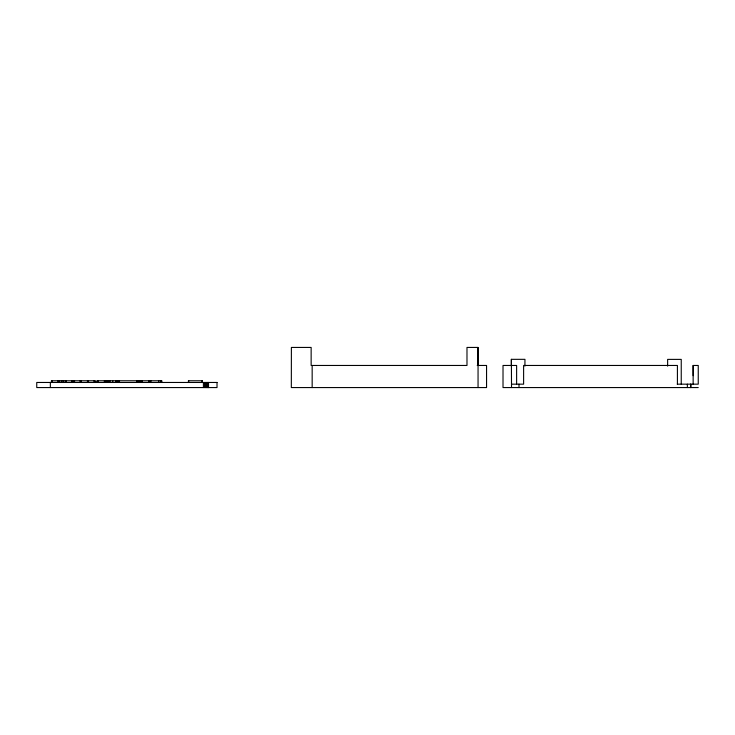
<?xml version="1.0" encoding="UTF-8"?>
<svg xmlns="http://www.w3.org/2000/svg" width="735" height="735" viewBox="0 0 735 735"><rect width="100%" height="100%" fill="white"/><g stroke="black" fill="none" stroke-linecap="round" stroke-linejoin="round"><path stroke-width="1.1" d="M687.363 387.565L687.363 384.166M677.238 384.166L698.25 384.166L698.25 365.46L693.142 365.46L693.142 384.166M511.349 366.103L511.349 359.332L524.955 359.332L524.919 366.113M477.208 365.46L486.561 365.46L486.561 387.565L291.326 387.565L291.391 347.435L311.144 347.435L311.144 365.46L466.982 365.46L466.982 347.435L478.016 347.435L478.035 365.46M511.523 384.166L523.614 384.166L523.614 365.46L677.413 365.46L677.413 384.166M698.25 387.565L503.016 387.565L503.016 365.46L516.622 365.46L516.622 384.166M693.151 365.46L693.151 375.659M681.244 384.166L681.244 359.387L667.637 359.387L667.637 366.149M519.002 384.166L519.002 387.565M511.385 359.332L511.523 387.565M478.053 365.46L478.053 387.565M477.925 347.435L477.925 365.46M312.164 365.46L312.164 387.565M208.519 382.466L208.519 387.565M208.345 382.466L208.345 387.565M208.124 382.466L208.124 387.565M207.83 382.466L207.83 387.565M207.463 382.466L207.463 387.565M207.022 382.466L207.022 387.565M206.517 382.466L206.517 387.565M205.965 382.466L205.965 387.565M205.368 382.466L205.368 387.565M204.734 382.466L204.734 387.565M203.411 382.466L203.411 387.565M202.373 382.466L202.373 380.767L188.417 380.767L188.417 382.466M202.116 380.767L202.116 382.466M188.665 380.767L188.665 382.466M161.783 382.466L161.783 380.767L139.659 380.767L139.659 382.466M161.535 380.767L161.535 382.466M160.772 380.767L160.772 382.466M158.751 380.767L158.751 382.466M150.831 380.767L150.831 382.466M149.839 380.767L149.839 382.466M149.582 380.767L149.582 382.466M148.801 380.767L148.801 382.466M142.443 380.767L142.443 382.466M141.68 380.767L141.68 382.466M141.432 380.767L141.432 382.466M140.67 380.767L140.67 382.466M140.109 380.767L140.109 382.466M139.779 380.767L139.76 382.466M139.117 382.466L139.117 380.767L117.471 380.767L117.471 382.466M138.86 380.767L138.86 382.466M138.106 380.767L138.106 382.466M136.976 380.767L136.976 382.466M136.793 380.767L136.793 382.466M119.465 380.767L119.465 382.466M119.208 380.767L119.208 382.466M118.482 380.767L118.482 382.466M117.729 380.767L117.729 382.466M116.681 382.466L116.681 380.767L97.011 380.767L97.011 382.466M116.424 380.767L116.424 382.466M115.652 380.767L115.652 382.466M112.721 380.767L112.721 382.466M109.938 380.767L109.938 382.466M108.835 380.767L108.835 382.466M107.586 380.767L107.586 382.466M106.189 380.767L106.189 382.466M105.417 380.767L105.417 382.466M105.16 380.767L105.16 382.466M104.388 380.767L104.388 382.466M98.021 380.767L98.021 382.466M97.259 380.767L97.259 382.466M95.146 382.466L95.146 380.767L73.509 380.767L73.509 382.466M94.898 380.767L94.898 382.466M94.135 380.767L94.135 382.466M88.494 380.767L88.494 382.466M87.722 380.767L87.722 382.466M87.465 380.767L87.465 382.466M81.19 380.767L81.19 382.466M80.933 380.767L80.933 382.466M80.179 380.767L80.179 382.466M74.52 380.767L74.52 382.466M73.757 380.767L73.757 382.466M72.949 382.466L72.949 380.767L51.395 380.767L51.395 382.466M72.692 380.767L72.692 382.466M72.618 380.767L72.618 382.466M71.92 380.767L71.92 382.466M66.325 380.767L66.325 382.466M65.553 380.767L65.553 382.466M65.296 380.767L65.296 382.466M63.072 380.767L63.072 382.466M61.336 380.767L61.336 382.466M59.02 380.767L59.02 382.466M58.772 380.767L58.772 382.466M58.01 380.767L58.01 382.466M52.405 380.767L52.405 382.466M50.357 382.466L50.357 387.565M690.771 384.166L690.771 387.565L690.771 384.166M217.018 382.466L36.75 382.466L36.75 387.565L217.018 387.565L217.018 382.466M51.726 382.466L51.726 380.767L51.652 382.466"/></g></svg>
